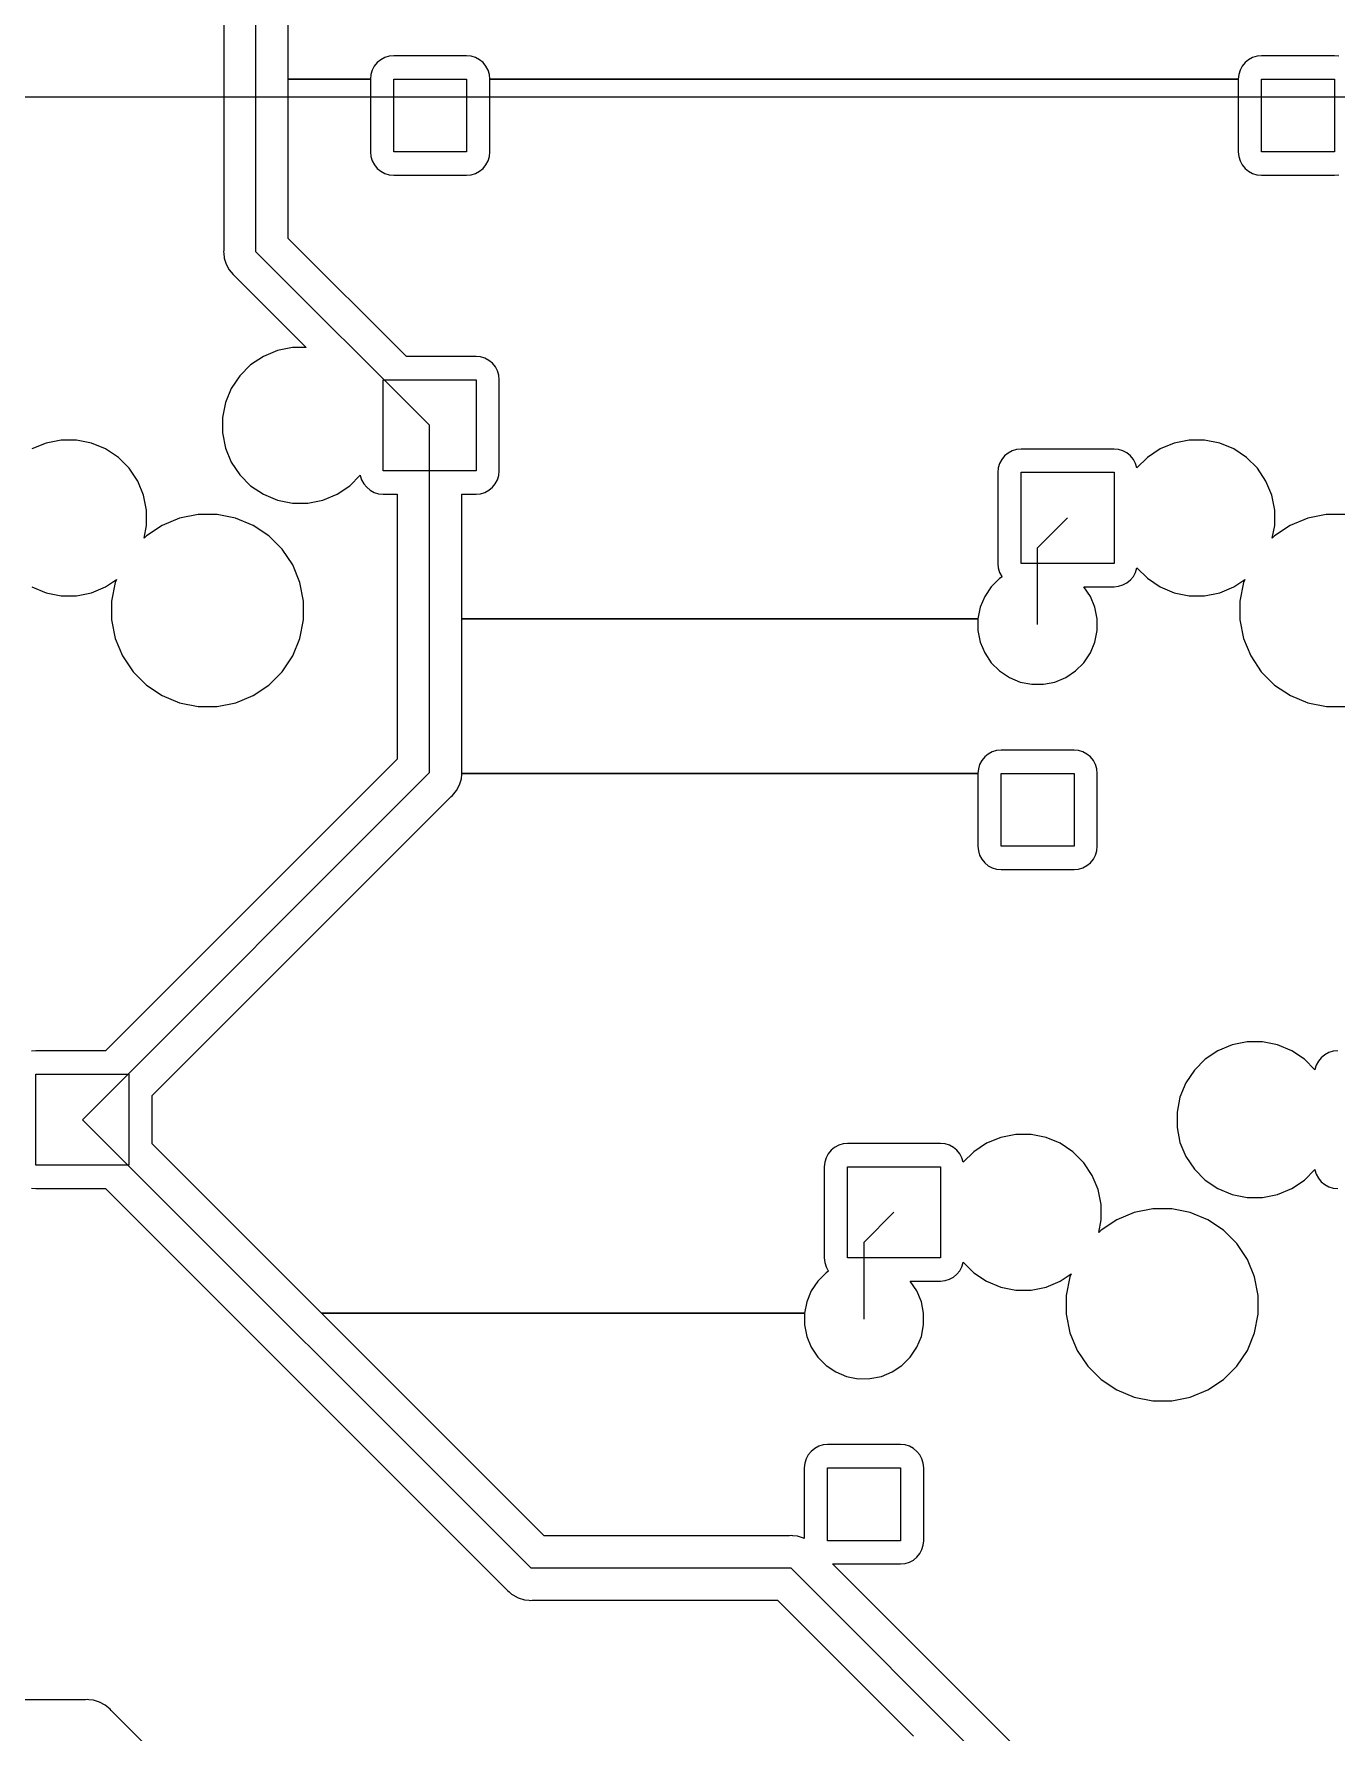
# Model space of a CAD drawing. Extents: x -29462 to 42578, y -23213 to 32194.
# Drawn here: x 30411 to 34381, y -20387 to -15211 of the extents above; entities that cross this region are included whole.
import ezdxf

# ---------------------------------------------------------------- set-up
doc = ezdxf.new("R2010")
doc.units = 0

msp = doc.modelspace()

# ---------------------------------------------------------------- linework, layer by layer
at = {"layer": 'Layer 1'}
for p, q in [((31087.6, -15874.8), (31087.6, -14287.3)), ((30989.4, -14497.1), (30989.4, -15870)), ((31186.1, -15348.5), (31186.1, -14877.2)), ((31442.02451, -15321.37264), (31438.0734, -15334.66534)), ((31448.51562, -15309.09594), (31442.02451, -15321.37264)), ((31457.2645, -15298.37154), (31448.51562, -15309.09594)), ((31467.9889, -15289.53799), (31457.2645, -15298.37154)), ((31480.4067, -15282.99044), (31467.9889, -15289.53799)), ((31493.6711, -15278.95467), (31480.4067, -15282.99044)), ((31507.5, -15277.6), (31493.6711, -15278.95467)), ((31729.68007, -15277.60576), (31507.5, -15277.6)), ((31743.50897, -15278.96043), (31729.68007, -15277.60576)), ((31756.77337, -15282.9962), (31743.50897, -15278.96043)), ((31769.19117, -15289.54375), (31756.77337, -15282.9962)), ((31779.91557, -15298.3773), (31769.19117, -15289.54375)), ((31788.66445, -15309.1017), (31779.91557, -15298.3773)), ((31795.15556, -15321.3784), (31788.66445, -15309.1017)), ((31799.38889, -15334.6711), (31795.15556, -15321.3784)), ((34087.92451, -15321.37264), (34083.9734, -15334.66534)), ((34094.41562, -15309.09594), (34087.92451, -15321.37264)), ((34103.1645, -15298.37154), (34094.41562, -15309.09594)), ((34113.8889, -15289.53799), (34103.1645, -15298.37154)), ((34126.3067, -15282.99044), (34113.8889, -15289.53799)), ((34139.5711, -15278.95467), (34126.3067, -15282.99044)), ((34153.4, -15277.6), (34139.5711, -15278.95467)), ((34375.48007, -15277.60576), (34153.4, -15277.6)), ((34389.30897, -15278.96043), (34375.48007, -15277.60576)), ((31186.085, -15834.085), (31186.1, -15348.5)), ((31436.66229, -15348.49424), (31186.1, -15348.5)), ((31186.1, -15348.5), (31436.7, -15348.5)), ((31438.0734, -15334.66534), (31436.66229, -15348.49424)), ((31436.7, -15348.5), (31436.7, -15570.7)), ((31507.5, -15570.7), (31507.5, -15348.5)), ((31507.5, -15348.5), (31729.7, -15348.5)), ((31729.7, -15348.5), (31729.7, -15570.7)), ((31800.8, -15348.5), (31799.38889, -15334.6711)), ((34082.56229, -15348.49424), (31800.8, -15348.5)), ((31800.81993, -15570.70576), (31800.8, -15348.5)), ((31800.8, -15348.5), (34082.5, -15348.5)), ((34082.5, -15348.5), (34082.5, -15570.7)), ((34083.9734, -15334.66534), (34082.56229, -15348.49424)), ((34153.4, -15570.7), (34153.4, -15348.5)), ((34153.4, -15348.5), (34375.5, -15348.5)), ((34375.5, -15348.5), (34375.5, -15570.7)), ((4404.28, -15402.5), (42577.9, -15402.5)), ((31436.7, -15570.7), (31438.11111, -15584.5289)), ((31729.7, -15570.7), (31507.5, -15570.7)), ((31799.40882, -15584.53466), (31800.81993, -15570.70576)), ((34082.5, -15570.7), (34083.91111, -15584.5289)), ((34375.5, -15570.7), (34153.4, -15570.7)), ((31438.11111, -15584.5289), (31442.06222, -15597.8216)), ((31442.06222, -15597.8216), (31448.55333, -15610.0983)), ((31448.55333, -15610.0983), (31457.30221, -15620.8227)), ((31457.30221, -15620.8227), (31468.02661, -15629.65625)), ((31468.02661, -15629.65625), (31480.44441, -15636.2038)), ((31756.7933, -15636.20956), (31769.2111, -15629.66201)), ((31769.2111, -15629.66201), (31779.9355, -15620.82846)), ((31779.9355, -15620.82846), (31788.68438, -15610.10406)), ((31788.68438, -15610.10406), (31795.17549, -15597.82736)), ((31795.17549, -15597.82736), (31799.40882, -15584.53466)), ((34083.91111, -15584.5289), (34087.86222, -15597.8216)), ((34087.86222, -15597.8216), (34094.35333, -15610.0983)), ((34094.35333, -15610.0983), (34103.10221, -15620.8227)), ((34103.10221, -15620.8227), (34113.82661, -15629.65625)), ((34113.82661, -15629.65625), (34126.24441, -15636.2038)), ((31480.44441, -15636.2038), (31493.70881, -15640.23957)), ((31493.70881, -15640.23957), (31507.53771, -15641.59424)), ((31507.53771, -15641.59424), (31729.7, -15641.6)), ((31729.7, -15641.6), (31743.5289, -15640.24533)), ((31743.5289, -15640.24533), (31756.7933, -15636.20956)), ((34126.24441, -15636.2038), (34139.50881, -15640.23957)), ((34139.50881, -15640.23957), (34153.33771, -15641.59424)), ((34153.33771, -15641.59424), (34375.5, -15641.6)), ((34375.5, -15641.6), (34389.3289, -15640.24533)), ((31546.2, -16194.2), (31186.085, -15834.085)), ((30989.4, -15870), (30988.835556, -15874.826)), ((30988.835556, -15874.826), (30989.4, -15879.68022)), ((30989.4, -15879.68022), (30989.4, -15879.7)), ((30989.4, -15879.7), (30990.81111, -15894.1215)), ((31616.8, -16404), (31087.634, -15874.834)), ((30990.81111, -15894.1215), (30996.45555, -15912.6635)), ((30996.45555, -15912.6635), (31005.48665, -15929.7662)), ((31005.48665, -15929.7662), (31017.90445, -15944.724)), ((31017.90445, -15944.724), (31021.57334, -15947.80022)), ((31021.57334, -15947.80022), (31240.57734, -16166.80422)), ((31110.2, -16193.80867), (31071.2534, -16219.74487)), ((31153.38, -16175.91577), (31110.2, -16193.80867)), ((31199.1, -16166.8), (31153.38, -16175.91577)), ((31240.57734, -16166.80422), (31199.1, -16166.8)), ((31758.76237, -16194.20576), (31546.2, -16194.2)), ((31772.59127, -16195.56043), (31758.76237, -16194.20576)), ((31785.85567, -16199.5962), (31772.59127, -16195.56043)), ((31797.99117, -16206.14375), (31785.85567, -16199.5962)), ((31038.2334, -16252.79307), (31012.269, -16291.65507)), ((31071.2534, -16219.74487), (31038.2334, -16252.79307)), ((31808.71557, -16214.9773), (31797.99117, -16206.14375)), ((31817.46445, -16225.73), (31808.71557, -16214.9773)), ((31824.23778, -16237.9784), (31817.46445, -16225.73)), ((31828.18889, -16251.2711), (31824.23778, -16237.9784)), ((31829.6, -16265.1), (31828.18889, -16251.2711)), ((31012.269, -16291.65507), (30994.489, -16334.83507)), ((31475.4, -16542.9), (31475.4, -16265.1)), ((31475.4, -16265.1), (31758.7, -16265.1)), ((31758.7, -16265.1), (31758.7, -16542.9)), ((31829.53763, -16542.90576), (31829.6, -16265.1)), ((30994.489, -16334.83507), (30985.17567, -16380.66797)), ((30985.17567, -16380.66797), (30985.2, -16427.4)), ((31616.8, -17462.3), (31616.8, -16404)), ((30447.78, -16458.11577), (30404.6, -16476.00867)), ((30493.5, -16449), (30447.78, -16458.11577)), ((30540.3579, -16449.03203), (30493.5, -16449)), ((30586.0779, -16458.1478), (30540.3579, -16449.03203)), ((30629.2579, -16476.0407), (30586.0779, -16458.1478)), ((30985.2, -16427.4), (30994.51333, -16473.2329)), ((33887.1978, -16458.11577), (33844.0178, -16476.00867)), ((33933.2, -16449), (33887.1978, -16458.11577)), ((33979.7757, -16449.03203), (33933.2, -16449)), ((34025.7779, -16458.1478), (33979.7757, -16449.03203)), ((34068.9579, -16476.0407), (34025.7779, -16458.1478)), ((30668.2045, -16501.9769), (30629.2579, -16476.0407)), ((30701.2245, -16535.0251), (30668.2045, -16501.9769)), ((30994.51333, -16473.2329), (31012.29333, -16516.4129)), ((33361.41562, -16508.02424), (33354.92451, -16520.27264)), ((33370.1645, -16497.27154), (33361.41562, -16508.02424)), ((33380.8889, -16488.43799), (33370.1645, -16497.27154)), ((33393.3067, -16481.89044), (33380.8889, -16488.43799)), ((33406.5711, -16477.85467), (33393.3067, -16481.89044)), ((33420.4, -16476.5), (33406.5711, -16477.85467)), ((33703.77348, -16476.43466), (33420.4, -16476.5)), ((33717.60238, -16477.78933), (33703.77348, -16476.43466)), ((33730.86678, -16481.8251), (33717.60238, -16477.78933)), ((33743.00228, -16488.37265), (33730.86678, -16481.8251)), ((33753.72668, -16497.2062), (33743.00228, -16488.37265)), ((33762.75778, -16507.9589), (33753.72668, -16497.2062)), ((33769.24889, -16520.2073), (33762.75778, -16507.9589)), ((33805.3534, -16501.94487), (33773.1801, -16533.94887)), ((33844.0178, -16476.00867), (33805.3534, -16501.94487)), ((34107.6223, -16501.9769), (34068.9579, -16476.0407)), ((34140.6423, -16535.0251), (34107.6223, -16501.9769)), ((30727.1889, -16573.8871), (30701.2245, -16535.0251)), ((31012.29333, -16516.4129), (31038.25773, -16555.2749)), ((31038.25773, -16555.2749), (31071.27773, -16588.2949)), ((31373.7466, -16588.22693), (31405.6377, -16556.25113)), ((31405.6377, -16556.25113), (31405.7, -16556.7)), ((31405.7, -16556.7), (31409.65111, -16569.9927)), ((31758.7, -16542.9), (31475.4, -16542.9)), ((31824.17541, -16570.02736), (31828.12652, -16556.73466)), ((31828.12652, -16556.73466), (31829.53763, -16542.90576)), ((33350.69118, -16533.56534), (33349.56229, -16547.39424)), ((33349.56229, -16547.39424), (33349.6, -16825.1)), ((33354.92451, -16520.27264), (33350.69118, -16533.56534)), ((33420.4, -16825.1), (33420.4, -16547.3)), ((33420.4, -16547.3), (33703.8, -16547.3)), ((33703.8, -16547.3), (33703.8, -16825.1)), ((33773.2, -16533.5), (33769.24889, -16520.2073)), ((33773.1801, -16533.94887), (33773.2, -16533.5)), ((34166.6067, -16573.8871), (34140.6423, -16535.0251)), ((30744.9689, -16617.0671), (30727.1889, -16573.8871)), ((31071.27773, -16588.2949), (31110.22433, -16614.2593)), ((31110.22433, -16614.2593), (31153.40433, -16632.1522)), ((31291.62, -16632.08423), (31334.8, -16614.19133)), ((31334.8, -16614.19133), (31373.7466, -16588.22693)), ((31409.65111, -16569.9927), (31416.42444, -16582.2411)), ((31416.42444, -16582.2411), (31425.17332, -16592.9938)), ((31425.17332, -16592.9938), (31435.89772, -16601.79913)), ((31435.89772, -16601.79913), (31448.03322, -16608.3749)), ((31448.03322, -16608.3749), (31461.57992, -16612.41067)), ((31461.57992, -16612.41067), (31475.40882, -16613.76534)), ((31475.40882, -16613.76534), (31518.6, -16613.8)), ((31518.6, -16613.8), (31518.6, -17421.6)), ((31715.3, -16993.9), (31715.3, -16613.8)), ((31715.3, -16613.8), (31758.7, -16613.8)), ((31758.7, -16613.8), (31772.5289, -16612.44533)), ((31772.5289, -16612.44533), (31785.7933, -16608.40956)), ((31785.7933, -16608.40956), (31797.9288, -16601.83379)), ((31797.9288, -16601.83379), (31808.6532, -16593.02846)), ((31808.6532, -16593.02846), (31817.40208, -16582.27576)), ((31817.40208, -16582.27576), (31824.17541, -16570.02736)), ((34184.6689, -16617.0671), (34166.6067, -16573.8871)), ((30754, -16662.9), (30744.9689, -16617.0671)), ((30754.02022, -16709.62314), (30754, -16662.9)), ((31153.40433, -16632.1522), (31199.12433, -16641.26797)), ((31199.12433, -16641.26797), (31245.9, -16641.2)), ((31245.9, -16641.2), (31291.62, -16632.08423)), ((34193.7, -16662.9), (34184.6689, -16617.0671)), ((34193.70234, -16709.62314), (34193.7, -16662.9)), ((30746.40023, -16748.23114), (30754.02022, -16709.62314)), ((30801.7157, -16709.0305), (30753.738, -16741.0627)), ((30854.7734, -16686.9607), (30801.7157, -16709.0305)), ((30911.5, -16675.7), (30854.7734, -16686.9607)), ((30969.0225, -16675.6377), (30911.5, -16675.7)), ((31025.7491, -16686.8984), (30969.0225, -16675.6377)), ((31078.8068, -16708.9682), (31025.7491, -16686.8984)), ((31126.7845, -16741.0004), (31078.8068, -16708.9682)), ((33470.7, -16777.4), (33561.8577, -16686.2423)), ((34186.08235, -16748.23114), (34193.70234, -16709.62314)), ((34241.1156, -16709.0305), (34193.1379, -16741.0627)), ((34294.4556, -16686.9607), (34241.1156, -16709.0305)), ((34350.9, -16675.7), (34294.4556, -16686.9607)), ((34408.8224, -16675.6377), (34350.9, -16675.7)), ((30753.738, -16741.0627), (30746.40023, -16748.23114)), ((31167.7067, -16781.7815), (31126.7845, -16741.0004)), ((34193.1379, -16741.0627), (34186.08235, -16748.23114)), ((31199.5978, -16829.7592), (31167.7067, -16781.7815)), ((33470.7, -17011.6), (33470.7, -16777.4)), ((31221.6111, -16883.0145), (31199.5978, -16829.7592)), ((33354.962226, -16870.65066), (33329.562226, -16895.96596)), ((33349.6, -16825.1), (33350.72889, -16838.9289)), ((33350.72889, -16838.9289), (33354.96222, -16852.2216)), ((33354.96222, -16852.2216), (33361.45333, -16864.47)), ((33362.299996, -16865.65533), (33354.962226, -16870.65066)), ((33361.45333, -16864.47), (33362.299996, -16865.65533)), ((33703.8, -16825.1), (33420.4, -16825.1)), ((33753.7532, -16875.22846), (33762.7843, -16864.47576)), ((33762.7843, -16864.47576), (33769.27541, -16852.22736)), ((33769.27541, -16852.22736), (33773.22652, -16838.93466)), ((33773.22652, -16838.93466), (33773.2, -16838.5)), ((33773.2, -16838.5), (33805.3733, -16870.4758)), ((33805.3733, -16870.4758), (33844.0377, -16896.4402)), ((30404.6377, -16896.4402), (30447.8177, -16914.3331)), ((30447.8177, -16914.3331), (30493.5377, -16923.44887)), ((30493.5377, -16923.44887), (30540.4, -16923.5)), ((30540.4, -16923.5), (30586.12, -16914.38423)), ((30586.12, -16914.38423), (30629.3, -16896.49133)), ((30629.3, -16896.49133), (30662.32, -16874.42153)), ((30658.65111, -16883.08575), (30647.64441, -16939.67125)), ((30662.32, -16874.42153), (30658.65111, -16883.08575)), ((31232.9, -16939.6), (31221.6111, -16883.0145)), ((33309.806726, -16925.71216), (33295.977826, -16958.76036)), ((33329.562226, -16895.96596), (33309.806726, -16925.71216)), ((33611.75995, -16896.0254), (33703.8, -16896)), ((33631.79775, -16925.7434), (33611.75995, -16896.0254)), ((33645.34445, -16958.7916), (33631.79775, -16925.7434)), ((33703.8, -16896), (33717.6289, -16894.64533)), ((33717.6289, -16894.64533), (33730.8933, -16890.60956)), ((33730.8933, -16890.60956), (33743.0288, -16884.03379)), ((33743.0288, -16884.03379), (33753.7532, -16875.22846)), ((33844.0377, -16896.4402), (33887.2177, -16914.3331)), ((33887.2177, -16914.3331), (33933.2199, -16923.44887)), ((33933.2199, -16923.44887), (33979.8, -16923.5)), ((33979.8, -16923.5), (34025.8022, -16914.38423)), ((34025.8022, -16914.38423), (34068.9822, -16896.49133)), ((34068.9822, -16896.49133), (34102.0022, -16874.42153)), ((34098.33331, -16883.08575), (34087.04441, -16939.67125)), ((34102.0022, -16874.42153), (34098.33331, -16883.08575)), ((30647.64441, -16939.67125), (30647.6, -16997.3)), ((31232.9775, -16997.266), (31232.9, -16939.6)), ((33295.977826, -16958.76036), (33288.922276, -16993.86876)), ((33652.4, -16993.9), (33645.34445, -16958.7916)), ((34087.04441, -16939.67125), (34087.1, -16997.3)), ((30647.6, -16997.3), (30658.6067, -17053.8573)), ((31221.6886, -17053.8233), (31232.9775, -16997.266)), ((31715.217778, -17457.48), (31715.3, -16993.9)), ((33288.922276, -16993.86876), (31715.3, -16993.9)), ((31715.3, -16993.9), (33288.9, -16993.9)), ((33288.9, -16993.9), (33288.9, -17029.7)), ((33652.38885, -17029.72662), (33652.4, -16993.9)), ((34087.1, -16997.3), (34098.3889, -17053.8573)), ((30658.6067, -17053.8573), (30680.9022, -17107.1408)), ((31199.6753, -17107.1068), (31221.6886, -17053.8233)), ((33288.9, -17029.7), (33295.95555, -17064.8084)), ((33295.95555, -17064.8084), (33309.78445, -17097.8566)), ((33631.7866, -17097.88322), (33645.3333, -17064.83502)), ((33645.3333, -17064.83502), (33652.38885, -17029.72662)), ((34098.3889, -17053.8573), (34120.4022, -17107.1408)), ((30680.9022, -17107.1408), (30712.7933, -17155.1185)), ((31167.7842, -17155.0845), (31199.6753, -17107.1068)), ((33309.78445, -17097.8566), (33329.53995, -17127.6028)), ((33329.53995, -17127.6028), (33354.93995, -17152.9181)), ((33586.3488, -17152.94472), (33611.7488, -17127.62942)), ((33611.7488, -17127.62942), (33631.7866, -17097.88322)), ((34120.4022, -17107.1408), (34152.5755, -17155.1185)), ((30712.7933, -17155.1185), (30753.7155, -17195.8714)), ((31126.862, -17195.8374), (31167.7842, -17155.0845)), ((33354.93995, -17152.9181), (33384.57325, -17172.7865)), ((33384.57325, -17172.7865), (33417.59325, -17186.5025)), ((33523.6955, -17186.52912), (33556.7155, -17172.81312)), ((33556.7155, -17172.81312), (33586.3488, -17152.94472)), ((34152.5755, -17155.1185), (34193.2155, -17195.8714)), ((30753.7155, -17195.8714), (30801.6932, -17227.9318)), ((30801.6932, -17227.9318), (30854.7509, -17250.0016)), ((31025.8266, -17249.9676), (31078.8843, -17227.8978)), ((31078.8843, -17227.8978), (31126.862, -17195.8374)), ((33417.59325, -17186.5025), (33452.87105, -17193.47338)), ((33452.87105, -17193.47338), (33488.7, -17193.5)), ((33488.7, -17193.5), (33523.6955, -17186.52912)), ((34193.2155, -17195.8714), (34241.1932, -17227.9318)), ((34241.1932, -17227.9318), (34294.5332, -17250.0016)), ((30854.7509, -17250.0016), (30911.4775, -17261.234)), ((30911.4775, -17261.234), (30969.1, -17261.2)), ((30969.1, -17261.2), (31025.8266, -17249.9676)), ((34294.5332, -17250.0016), (34350.9776, -17261.234)), ((34350.9776, -17261.234), (34408.8, -17261.2)), ((31518.6, -17421.6), (30629.318, -18310.882)), ((33294.02459, -17437.97264), (33290.07348, -17451.26534)), ((33300.79792, -17425.69594), (33294.02459, -17437.97264)), ((33309.5468, -17414.97154), (33300.79792, -17425.69594)), ((33320.2712, -17406.13799), (33309.5468, -17414.97154)), ((33332.4067, -17399.59044), (33320.2712, -17406.13799)), ((33345.6711, -17395.55467), (33332.4067, -17399.59044)), ((33359.5, -17394.2), (33345.6711, -17395.55467)), ((33581.86237, -17394.20576), (33359.5, -17394.2)), ((33595.69127, -17395.56043), (33581.86237, -17394.20576)), ((33608.95567, -17399.5962), (33595.69127, -17395.56043)), ((33621.09117, -17406.14375), (33608.95567, -17399.5962)), ((33631.81557, -17414.9773), (33621.09117, -17406.14375)), ((33640.84667, -17425.7017), (33631.81557, -17414.9773)), ((33647.33778, -17437.9784), (33640.84667, -17425.7017)), ((33651.28889, -17451.2711), (33647.33778, -17437.9784)), ((30558.4, -18520.7), (31616.73, -17462.37)), ((31708.17679, -17500.17528), (31713.82123, -17481.66148)), ((31713.82123, -17481.66148), (31715.23234, -17467.21168)), ((31715.782222, -17462.306), (31715.217778, -17457.48)), ((31715.23234, -17467.21168), (31715.3, -17467.2)), ((31715.3, -17467.2), (31715.582222, -17465.13978)), ((31715.5, -17465.1), (31715.782222, -17462.306)), ((33288.66237, -17465.09424), (31715.5, -17465.1)), ((31715.582222, -17465.13978), (33288.6, -17465.1)), ((33288.6, -17465.1), (33288.6, -17687.4)), ((33290.07348, -17451.26534), (33288.66237, -17465.09424)), ((33359.5, -17687.4), (33359.5, -17465.1)), ((33359.5, -17465.1), (33581.9, -17465.1)), ((33581.9, -17465.1), (33581.9, -17687.4)), ((33652.7, -17465.1), (33651.28889, -17451.2711)), ((33652.73763, -17687.30576), (33652.7, -17465.1)), ((30771.2, -18447.2), (31683.059, -17535.312)), ((31683.059, -17535.312), (31686.72789, -17532.23578)), ((31686.72789, -17532.23578), (31699.14569, -17517.27798)), ((31699.14569, -17517.27798), (31708.17679, -17500.17528)), ((33288.6, -17687.4), (33290.01111, -17701.2289)), ((33290.01111, -17701.2289), (33293.96222, -17714.5216)), ((33581.9, -17687.4), (33359.5, -17687.4)), ((33647.37541, -17714.42736), (33651.32652, -17701.13466)), ((33651.32652, -17701.13466), (33652.73763, -17687.30576)), ((33293.96222, -17714.5216), (33300.73555, -17726.7983)), ((33300.73555, -17726.7983), (33309.48443, -17737.5227)), ((33309.48443, -17737.5227), (33320.20883, -17746.35625)), ((33320.20883, -17746.35625), (33332.34433, -17752.9038)), ((33332.34433, -17752.9038), (33345.60873, -17756.93957)), ((33595.7289, -17756.84533), (33608.9933, -17752.80956)), ((33608.9933, -17752.80956), (33621.1288, -17746.26201)), ((33621.1288, -17746.26201), (33631.8532, -17737.42846)), ((33631.8532, -17737.42846), (33640.8843, -17726.70406)), ((33640.8843, -17726.70406), (33647.37541, -17714.42736)), ((33345.60873, -17756.93957), (33359.43763, -17758.29424)), ((33359.43763, -17758.29424), (33581.9, -17758.2)), ((33581.9, -17758.2), (33595.7289, -17756.84533)), ((30417, -18310.9), (30403.1711, -18312.25467)), ((30629.318, -18310.882), (30417, -18310.9)), ((34020.4178, -18310.50867), (33981.7534, -18336.44487)), ((34063.5978, -18292.61577), (34020.4178, -18310.50867)), ((34109.6, -18283.5), (34063.5978, -18292.61577)), ((34156.1801, -18283.45113), (34109.6, -18283.5)), ((34202.1823, -18292.5669), (34156.1801, -18283.45113)), ((34245.3623, -18310.4598), (34202.1823, -18292.5669)), ((34284.0267, -18336.396), (34245.3623, -18310.4598)), ((34346.3712, -18322.83799), (34335.3645, -18331.67154)), ((34358.5067, -18316.29044), (34346.3712, -18322.83799)), ((34371.7711, -18312.25467), (34358.5067, -18316.29044)), ((34385.6, -18310.9), (34371.7711, -18312.25467)), ((33948.7334, -18369.49307), (33922.769, -18408.35507)), ((33981.7534, -18336.44487), (33948.7334, -18369.49307)), ((34316.2, -18368.4), (34284.0267, -18336.396)), ((34320.12451, -18354.67264), (34316.1734, -18367.96534)), ((34316.1734, -18367.96534), (34316.2, -18368.4)), ((34326.61562, -18342.42424), (34320.12451, -18354.67264)), ((34335.3645, -18331.67154), (34326.61562, -18342.42424)), ((30417, -18659.6), (30417, -18381.8)), ((30417, -18381.8), (30700.4, -18381.8)), ((30700.4, -18381.8), (30700.4, -18659.6)), ((33922.769, -18408.35507), (33904.7068, -18451.53507)), ((30771.216, -18594.218), (30771.2, -18447.2)), ((33904.7068, -18451.53507), (33895.6757, -18497.36797)), ((30558.4, -18520.7), (31925.2, -19887.22)), ((33895.6757, -18497.36797), (33895.7, -18544)), ((33358.0978, -18574.81577), (33314.9178, -18592.70867)), ((33404.1, -18565.7), (33358.0978, -18574.81577)), ((33450.6757, -18565.73203), (33404.1, -18565.7)), ((33496.6779, -18574.8478), (33450.6757, -18565.73203)), ((33539.8579, -18592.7407), (33496.6779, -18574.8478)), ((33895.7, -18544), (33904.7311, -18589.8329)), ((31287.4, -19110.6), (30771.216, -18594.218)), ((32832.31562, -18624.62424), (32825.82451, -18636.87264)), ((32841.0645, -18613.87154), (32832.31562, -18624.62424)), ((32851.7889, -18605.03799), (32841.0645, -18613.87154)), ((32864.2067, -18598.49044), (32851.7889, -18605.03799)), ((32877.4711, -18594.45467), (32864.2067, -18598.49044)), ((32891.3, -18593.1), (32877.4711, -18594.45467)), ((33174.67348, -18593.13466), (32891.3, -18593.1)), ((33188.50238, -18594.48933), (33174.67348, -18593.13466)), ((33201.76678, -18598.5251), (33188.50238, -18594.48933)), ((33213.90228, -18605.07265), (33201.76678, -18598.5251)), ((33224.62668, -18613.9062), (33213.90228, -18605.07265)), ((33233.65778, -18624.6589), (33224.62668, -18613.9062)), ((33240.14889, -18636.9073), (33233.65778, -18624.6589)), ((33276.2534, -18618.64487), (33244.0801, -18650.64887)), ((33314.9178, -18592.70867), (33276.2534, -18618.64487)), ((33578.5223, -18618.6769), (33539.8579, -18592.7407)), ((33611.5423, -18651.7251), (33578.5223, -18618.6769)), ((33904.7311, -18589.8329), (33922.7933, -18633.0129)), ((33922.7933, -18633.0129), (33948.7577, -18671.8749)), ((30700.4, -18659.6), (30417, -18659.6)), ((32820.46229, -18663.99424), (32820.4, -18941.8)), ((32821.59118, -18650.16534), (32820.46229, -18663.99424)), ((32825.82451, -18636.87264), (32821.59118, -18650.16534)), ((32891.3, -18941.8), (32891.3, -18664)), ((32891.3, -18664), (33174.6, -18664)), ((33174.6, -18664), (33174.6, -18941.8)), ((33244.1, -18650.2), (33240.14889, -18636.9073)), ((33244.0801, -18650.64887), (33244.1, -18650.2)), ((33637.5067, -18690.5871), (33611.5423, -18651.7251)), ((33948.7577, -18671.8749), (33981.7777, -18704.8949)), ((34284.0466, -18704.92693), (34316.2199, -18672.95113)), ((34316.2199, -18672.95113), (34316.2, -18673.4)), ((34316.2, -18673.4), (34320.15111, -18686.6927)), ((30403.17992, -18729.11067), (30417.00882, -18730.46534)), ((30417.00882, -18730.46534), (30629.3, -18730.5)), ((30629.3, -18730.5), (31852.45, -19953.48)), ((33655.5689, -18733.7671), (33637.5067, -18690.5871)), ((33664.6, -18779.6), (33655.5689, -18733.7671)), ((33981.7777, -18704.8949), (34020.4421, -18730.8593)), ((34020.4421, -18730.8593), (34063.6221, -18748.7522)), ((34202.2022, -18748.78423), (34245.3822, -18730.89133)), ((34245.3822, -18730.89133), (34284.0466, -18704.92693)), ((34320.15111, -18686.6927), (34326.64222, -18698.9411)), ((34326.64222, -18698.9411), (34335.3911, -18709.6938)), ((34335.3911, -18709.6938), (34346.3978, -18718.49913)), ((34346.3978, -18718.49913), (34358.5333, -18725.0749)), ((34358.5333, -18725.0749), (34371.7977, -18729.11067)), ((34371.7977, -18729.11067), (34385.6266, -18730.46534)), ((33664.60234, -18826.22314), (33664.6, -18779.6)), ((34063.6221, -18748.7522), (34109.6243, -18757.86797)), ((34109.6243, -18757.86797), (34156.2, -18757.9)), ((34156.2, -18757.9), (34202.2022, -18748.78423)), ((32941.5, -18894), (33032.6577, -18802.8423)), ((33656.98235, -18864.83114), (33664.60234, -18826.22314)), ((33712.0156, -18825.6305), (33664.0379, -18857.6627)), ((33765.3556, -18803.5607), (33712.0156, -18825.6305)), ((33821.8, -18792.3), (33765.3556, -18803.5607)), ((33879.6224, -18792.3377), (33821.8, -18792.3)), ((33936.0668, -18803.5984), (33879.6224, -18792.3377)), ((33989.4068, -18825.6682), (33936.0668, -18803.5984)), ((34037.3845, -18857.7004), (33989.4068, -18825.6682)), ((33664.0379, -18857.6627), (33656.98235, -18864.83114)), ((34078.0245, -18898.4815), (34037.3845, -18857.7004)), ((32820.4, -18941.8), (32821.52889, -18955.6289)), ((33174.6, -18941.8), (32891.3, -18941.8)), ((32941.5, -19128.3), (32941.5, -18894)), ((34110.1978, -18946.4592), (34078.0245, -18898.4815)), ((32825.762226, -18987.35066), (32800.362226, -19012.66596)), ((32821.52889, -18955.6289), (32825.76222, -18968.9216)), ((32825.76222, -18968.9216), (32832.25333, -18981.17)), ((32833.099996, -18982.35533), (32825.762226, -18987.35066)), ((32832.25333, -18981.17), (32833.099996, -18982.35533)), ((33213.8288, -19000.73379), (33224.5532, -18991.92846)), ((33224.5532, -18991.92846), (33233.5843, -18981.17576)), ((33233.5843, -18981.17576), (33240.07541, -18968.92736)), ((33240.07541, -18968.92736), (33244.02652, -18955.63466)), ((33244.02652, -18955.63466), (33244.1, -18955.2)), ((33244.1, -18955.2), (33276.2733, -18987.1758)), ((33276.2733, -18987.1758), (33314.9377, -19013.1402)), ((33539.7822, -19013.09133), (33572.8022, -18991.02153)), ((33572.8022, -18991.02153), (33569.13331, -18999.68575)), ((34132.2111, -18999.7145), (34110.1978, -18946.4592)), ((32780.606726, -19042.41216), (32766.777826, -19075.46036)), ((32800.362226, -19012.66596), (32780.606726, -19042.41216)), ((33082.65995, -19012.7254), (33174.6, -19012.7)), ((33102.69775, -19042.4434), (33082.65995, -19012.7254)), ((33116.24445, -19075.4916), (33102.69775, -19042.4434)), ((33174.6, -19012.7), (33188.4289, -19011.34533)), ((33188.4289, -19011.34533), (33201.6933, -19007.30956)), ((33201.6933, -19007.30956), (33213.8288, -19000.73379)), ((33314.9377, -19013.1402), (33358.1177, -19031.0331)), ((33358.1177, -19031.0331), (33404.1199, -19040.14887)), ((33404.1199, -19040.14887), (33450.6, -19040.1)), ((33450.6, -19040.1), (33496.6022, -19030.98423)), ((33496.6022, -19030.98423), (33539.7822, -19013.09133)), ((33569.13331, -18999.68575), (33557.84441, -19056.27125)), ((34143.5, -19056.3), (34132.2111, -18999.7145)), ((32766.777826, -19075.46036), (32759.722276, -19110.56876)), ((33123.3, -19110.6), (33116.24445, -19075.4916)), ((33557.84441, -19056.27125), (33557.9, -19114)), ((34143.4776, -19113.966), (34143.5, -19056.3)), ((32759.722276, -19110.56876), (31287.4, -19110.6)), ((31965.9, -19789), (31287.438, -19110.567)), ((31287.438, -19110.567), (32759.8, -19110.6)), ((32759.8, -19110.6), (32759.8, -19146.4)), ((32759.8, -19146.4), (32766.85555, -19181.5084)), ((33116.2333, -19181.43502), (33123.28885, -19146.32662)), ((33123.28885, -19146.32662), (33123.3, -19110.6)), ((33557.9, -19114), (33569.1889, -19170.5573)), ((34132.1887, -19170.5233), (34143.4776, -19113.966)), ((32766.85555, -19181.5084), (32780.68445, -19214.5566)), ((33102.6866, -19214.48322), (33116.2333, -19181.43502)), ((33569.1889, -19170.5573), (33591.2022, -19223.8408)), ((34110.1754, -19223.8068), (34132.1887, -19170.5233)), ((32780.68445, -19214.5566), (32800.43995, -19244.3028)), ((32800.43995, -19244.3028), (32825.83995, -19269.6181)), ((33057.2488, -19269.54472), (33082.6488, -19244.22942)), ((33082.6488, -19244.22942), (33102.6866, -19214.48322)), ((33591.2022, -19223.8408), (33623.3755, -19271.8185)), ((34078.0021, -19271.7845), (34110.1754, -19223.8068)), ((32825.83995, -19269.6181), (32855.47325, -19289.4865)), ((32855.47325, -19289.4865), (32888.49325, -19303.2025)), ((32888.49325, -19303.2025), (32923.77105, -19310.17338)), ((32959.6, -19310.1), (32994.5955, -19303.12912)), ((32994.5955, -19303.12912), (33027.6155, -19289.41312)), ((33027.6155, -19289.41312), (33057.2488, -19269.54472)), ((33623.3755, -19271.8185), (33664.0155, -19312.5714)), ((34037.3621, -19312.5374), (34078.0021, -19271.7845)), ((32923.77105, -19310.17338), (32959.6, -19310.1)), ((33664.0155, -19312.5714), (33711.9932, -19344.6318)), ((33711.9932, -19344.6318), (33765.3332, -19366.7016)), ((33936.0444, -19366.6676), (33989.3844, -19344.5978)), ((33989.3844, -19344.5978), (34037.3621, -19312.5374)), ((33765.3332, -19366.7016), (33821.7776, -19377.934)), ((33821.7776, -19377.934), (33879.6, -19377.9)), ((33879.6, -19377.9), (33936.0444, -19366.6676)), ((32816.4711, -19512.25467), (32803.2067, -19516.29044)), ((32830.3, -19510.9), (32816.4711, -19512.25467)), ((33052.66237, -19510.90576), (32830.3, -19510.9)), ((33066.49127, -19512.26043), (33052.66237, -19510.90576)), ((33079.75567, -19516.2962), (33066.49127, -19512.26043)), ((32764.82459, -19554.67264), (32760.87348, -19567.96534)), ((32771.59792, -19542.39594), (32764.82459, -19554.67264)), ((32780.3468, -19531.67154), (32771.59792, -19542.39594)), ((32791.0712, -19522.83799), (32780.3468, -19531.67154)), ((32803.2067, -19516.29044), (32791.0712, -19522.83799)), ((33091.89117, -19522.84375), (33079.75567, -19516.2962)), ((33102.61557, -19531.6773), (33091.89117, -19522.84375)), ((33111.64667, -19542.4017), (33102.61557, -19531.6773)), ((33118.13778, -19554.6784), (33111.64667, -19542.4017)), ((33122.08889, -19567.9711), (33118.13778, -19554.6784)), ((32760.87348, -19567.96534), (32759.46237, -19581.79424)), ((32759.46237, -19581.79424), (32759.5, -19797.5)), ((32830.3, -19804), (32830.3, -19581.8)), ((32830.3, -19581.8), (33052.7, -19581.8)), ((33052.7, -19581.8), (33052.7, -19804)), ((33123.5, -19581.8), (33122.08889, -19567.9711)), ((33123.53763, -19804.00576), (33123.5, -19581.8)), ((32714.02223, -19789), (31965.9, -19789)), ((32719.10223, -19788.548445), (32714.02223, -19789)), ((32723.9, -19789), (32719.10223, -19788.548445)), ((32723.94, -19788.9769), (32723.9, -19789)), ((32738.3333, -19790.41623), (32723.94, -19788.9769)), ((32756.96, -19796.03245), (32738.3333, -19790.41623)), ((32759.5, -19797.5), (32756.96, -19796.03245)), ((33052.7, -19804), (32830.3, -19804)), ((33118.17541, -19831.12736), (33122.12652, -19817.83466)), ((33122.12652, -19817.83466), (33123.53763, -19804.00576)), ((32845.609, -19874.953), (33052.7, -19874.9)), ((33398.2, -20427.6), (32845.609, -19874.953)), ((33052.7, -19874.9), (33066.5289, -19873.54533)), ((33066.5289, -19873.54533), (33079.7933, -19869.50956)), ((33079.7933, -19869.50956), (33091.9288, -19862.96201)), ((33091.9288, -19862.96201), (33102.6532, -19854.12846)), ((33102.6532, -19854.12846), (33111.6843, -19843.40406)), ((33111.6843, -19843.40406), (33118.17541, -19831.12736)), ((31925.2, -19887.2), (32718.8, -19887.2)), ((32718.8, -19887.2), (33468.946, -20637.346)), ((31852.45, -19953.48), (31855.27222, -19957.23355)), ((31855.27222, -19957.23355), (31859.22333, -19960.30977)), ((31859.22333, -19960.30977), (31859.2, -19960.3)), ((31859.2, -19960.3), (31867.10222, -19966.81933)), ((31867.10222, -19966.81933), (31870.48888, -19969.52866)), ((31870.48888, -19969.52866), (31887.42218, -19978.64443)), ((31887.42218, -19978.64443), (31906.04888, -19984.28887)), ((31906.04888, -19984.28887), (31920.44218, -19985.69998)), ((31920.44218, -19985.69998), (31920.4, -19985.7)), ((31920.4, -19985.7), (31925.19777, -19986.179777)), ((31925.19777, -19986.179777), (31929.99554, -19985.7)), ((31929.99554, -19985.7), (32678.2, -19985.7)), ((32678.2, -19985.7), (33092.784, -20400.143)), ((30568.30446, -20289), (29335.8, -20289)), ((30573.10223, -20288.520223), (30568.30446, -20289)), ((30577.9, -20289), (30573.10223, -20288.520223)), ((30577.88736, -20289.05723), (30577.9, -20289)), ((30592.56286, -20290.46834), (30577.88736, -20289.05723)), ((30610.90726, -20296.11278), (30592.56286, -20290.46834)), ((30628.12276, -20305.22855), (30610.90726, -20296.11278)), ((30643.08056, -20317.53345), (30628.12276, -20305.22855)), ((30646.185, -20321.287), (30643.08056, -20317.53345)), ((30752.3, -20427.6), (30646.185, -20321.287))]:
    msp.add_line(p, q, dxfattribs=at)

doc.saveas('drawing.dxf')
